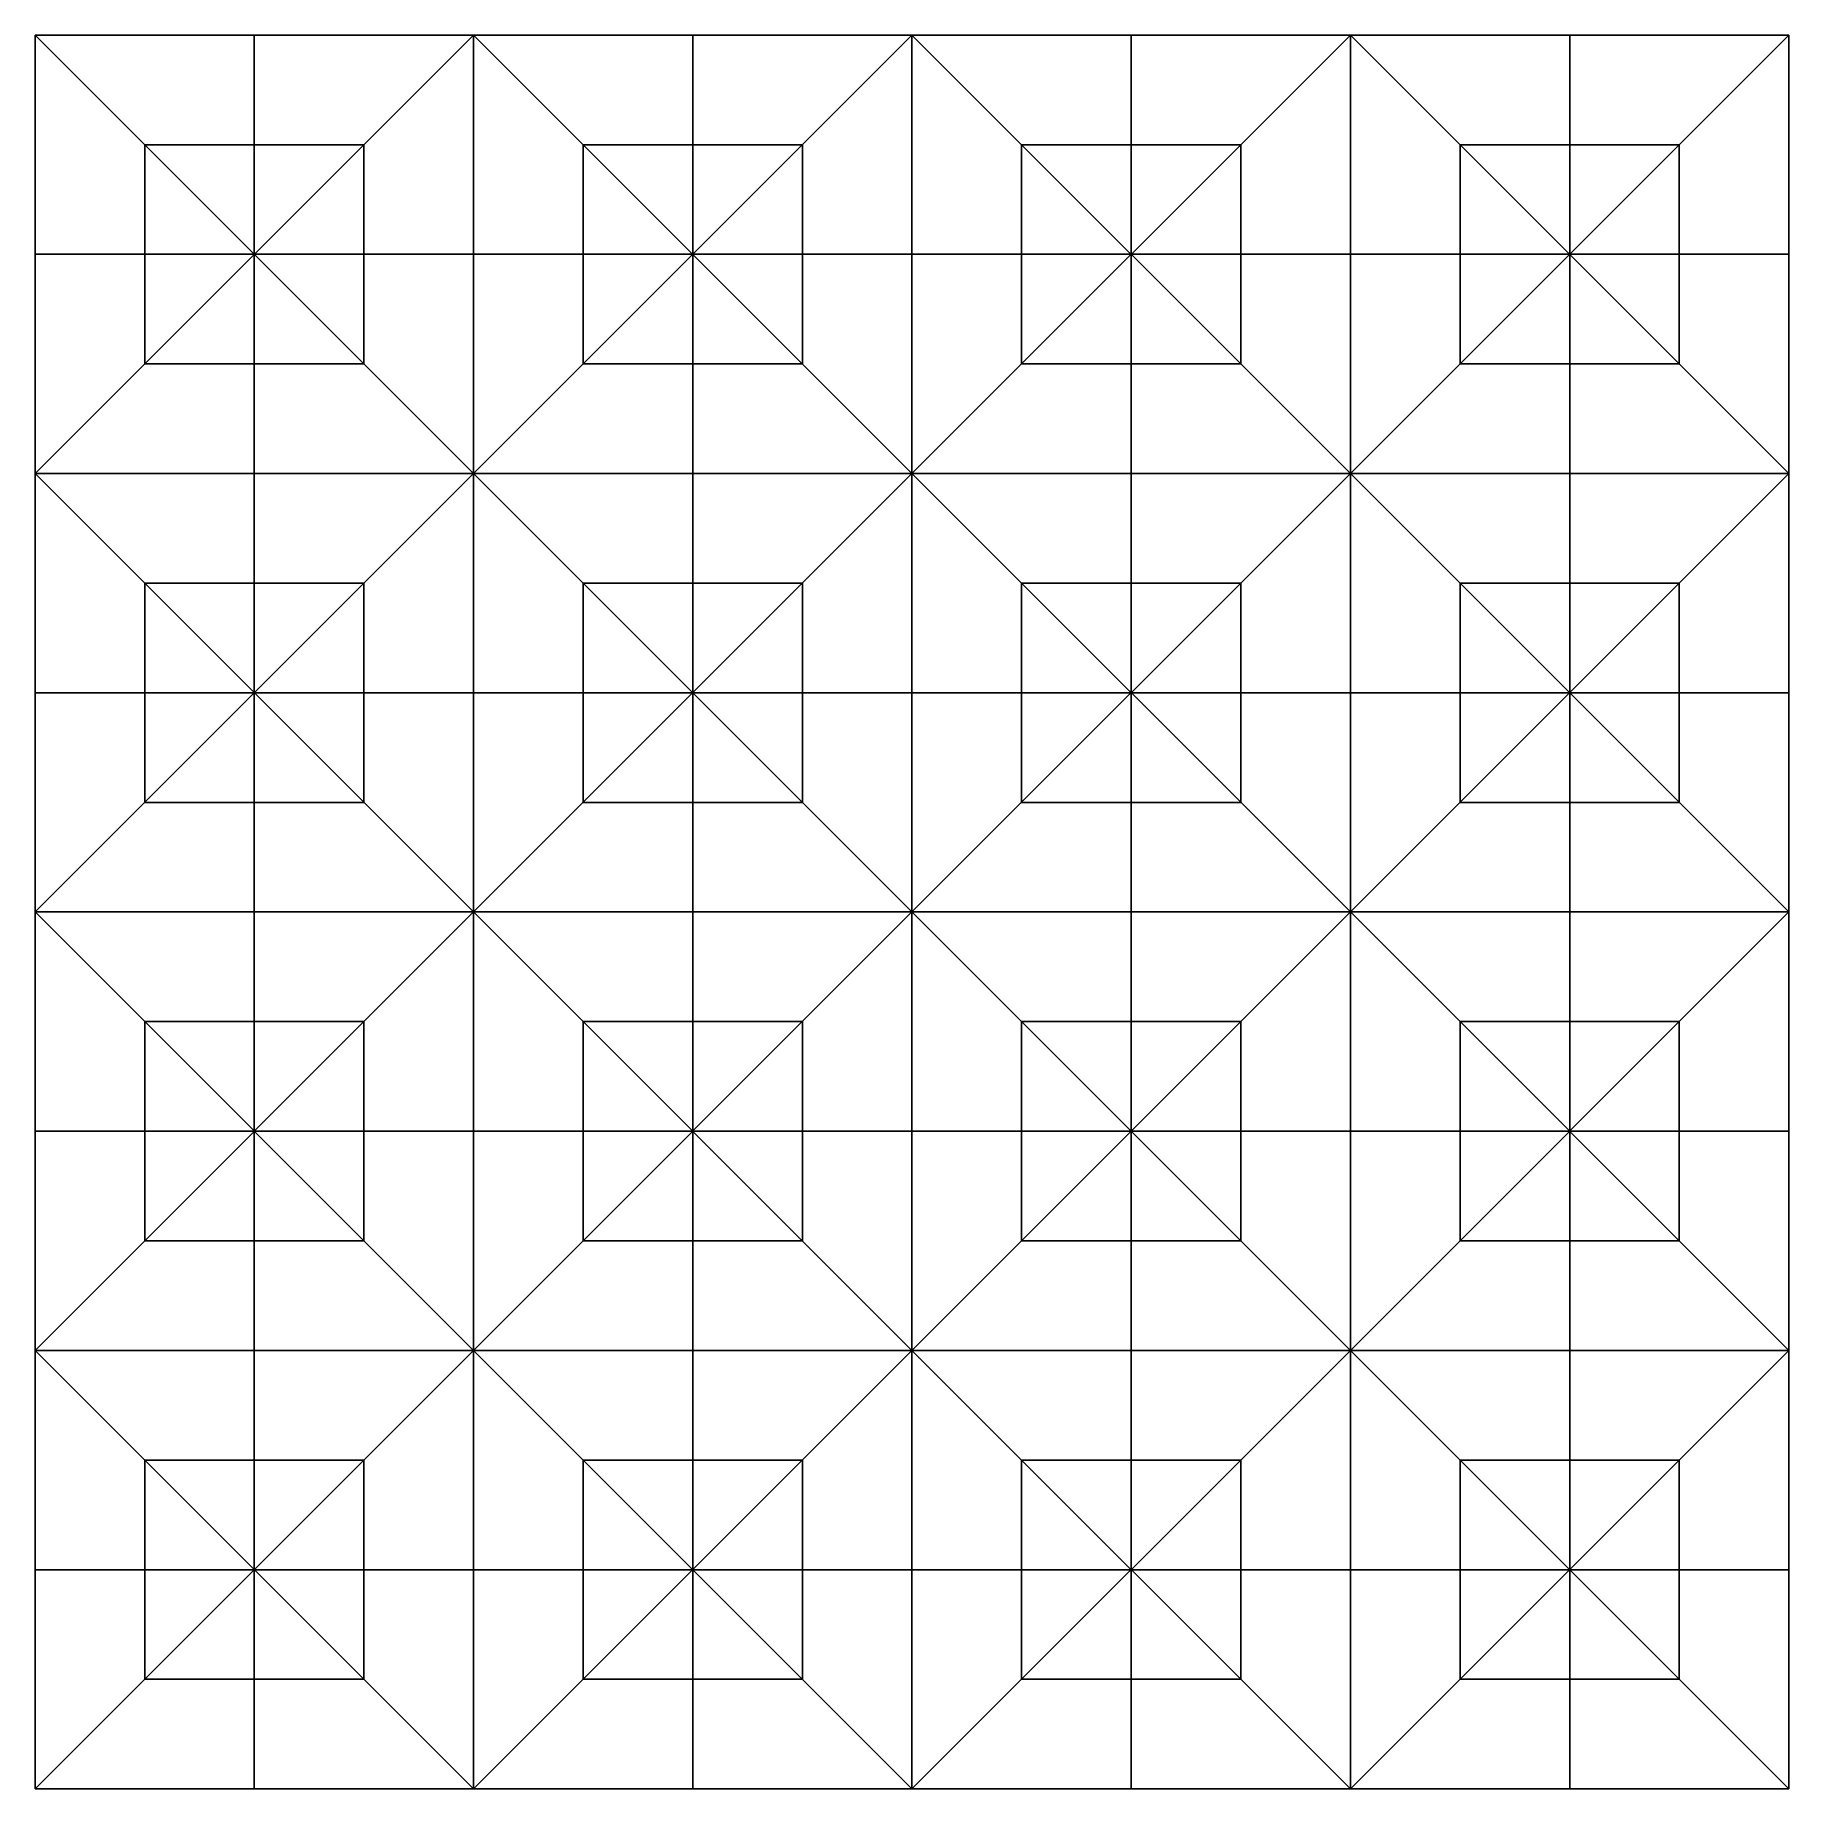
# Model space of a CAD drawing. Header units: millimetres. Extents: x 1833.06 to 1837.62, y 2292.23 to 2296.79.
import ezdxf

# ---------------------------------------------------------------- set-up
doc = ezdxf.new("R2010")
doc.units = ezdxf.units.MM

msp = doc.modelspace()

# ---------------------------------------------------------------- linework, layer by layer
for p, q in [((1833.0643, 2296.7879), (1834.2037, 2296.7879)), ((1833.0643, 2296.7879), (1833.0643, 2295.6485)), ((1834.2037, 2296.7879), (1833.0643, 2295.6485)), ((1833.0643, 2296.7879), (1834.2037, 2295.6485)), ((1833.634, 2295.6485), (1833.634, 2296.7879)), ((1834.2037, 2296.7879), (1834.2037, 2295.6485)), ((1834.2037, 2296.7879), (1835.3431, 2296.7879)), ((1834.2037, 2296.7879), (1834.2037, 2295.6485)), ((1835.3431, 2296.7879), (1834.2037, 2295.6485)), ((1834.2037, 2296.7879), (1835.3431, 2295.6485)), ((1834.7734, 2295.6485), (1834.7734, 2296.7879)), ((1835.3431, 2296.7879), (1835.3431, 2295.6485)), ((1835.3431, 2296.7879), (1836.4825, 2296.7879)), ((1835.3431, 2296.7879), (1835.3431, 2295.6485)), ((1836.4825, 2296.7879), (1835.3431, 2295.6485)), ((1835.3431, 2296.7879), (1836.4825, 2295.6485)), ((1835.9128, 2295.6485), (1835.9128, 2296.7879)), ((1836.4825, 2296.7879), (1836.4825, 2295.6485)), ((1836.4825, 2296.7879), (1837.6219, 2296.7879)), ((1836.4825, 2296.7879), (1836.4825, 2295.6485)), ((1837.6219, 2296.7879), (1836.4825, 2295.6485)), ((1836.4825, 2296.7879), (1837.6219, 2295.6485)), ((1837.0522, 2295.6485), (1837.0522, 2296.7879)), ((1837.6219, 2296.7879), (1837.6219, 2295.6485)), ((1833.3492, 2296.503), (1833.9189, 2296.503)), ((1833.3492, 2296.503), (1833.3492, 2295.9333)), ((1833.9189, 2296.503), (1833.9189, 2295.9333)), ((1834.4886, 2296.503), (1835.0583, 2296.503)), ((1834.4886, 2296.503), (1834.4886, 2295.9333)), ((1835.0583, 2296.503), (1835.0583, 2295.9333)), ((1835.628, 2296.503), (1836.1976, 2296.503)), ((1835.628, 2296.503), (1835.628, 2295.9333)), ((1836.1976, 2296.503), (1836.1976, 2295.9333)), ((1836.7673, 2296.503), (1837.337, 2296.503)), ((1836.7673, 2296.503), (1836.7673, 2295.9333)), ((1837.337, 2296.503), (1837.337, 2295.9333)), ((1833.0643, 2296.2182), (1834.2037, 2296.2182)), ((1834.2037, 2296.2182), (1835.3431, 2296.2182)), ((1835.3431, 2296.2182), (1836.4825, 2296.2182)), ((1836.4825, 2296.2182), (1837.6219, 2296.2182)), ((1833.3492, 2295.9333), (1833.9189, 2295.9333)), ((1834.4886, 2295.9333), (1835.0583, 2295.9333)), ((1835.628, 2295.9333), (1836.1976, 2295.9333)), ((1836.7673, 2295.9333), (1837.337, 2295.9333)), ((1833.0643, 2295.6485), (1834.2037, 2295.6485)), ((1833.0643, 2295.6485), (1834.2037, 2295.6485)), ((1833.0643, 2295.6485), (1833.0643, 2294.5091)), ((1834.2037, 2295.6485), (1833.0643, 2294.5091)), ((1833.0643, 2295.6485), (1834.2037, 2294.5091)), ((1833.634, 2294.5091), (1833.634, 2295.6485)), ((1834.2037, 2295.6485), (1835.3431, 2295.6485)), ((1834.2037, 2295.6485), (1834.2037, 2294.5091)), ((1834.2037, 2295.6485), (1835.3431, 2295.6485)), ((1834.2037, 2295.6485), (1834.2037, 2294.5091)), ((1835.3431, 2295.6485), (1834.2037, 2294.5091)), ((1834.2037, 2295.6485), (1835.3431, 2294.5091)), ((1834.7734, 2294.5091), (1834.7734, 2295.6485)), ((1835.3431, 2295.6485), (1836.4825, 2295.6485)), ((1835.3431, 2295.6485), (1835.3431, 2294.5091)), ((1835.3431, 2295.6485), (1836.4825, 2295.6485)), ((1835.3431, 2295.6485), (1835.3431, 2294.5091)), ((1836.4825, 2295.6485), (1835.3431, 2294.5091)), ((1835.3431, 2295.6485), (1836.4825, 2294.5091)), ((1835.9128, 2294.5091), (1835.9128, 2295.6485)), ((1836.4825, 2295.6485), (1837.6219, 2295.6485)), ((1836.4825, 2295.6485), (1836.4825, 2294.5091)), ((1836.4825, 2295.6485), (1837.6219, 2295.6485)), ((1836.4825, 2295.6485), (1836.4825, 2294.5091)), ((1837.6219, 2295.6485), (1836.4825, 2294.5091)), ((1836.4825, 2295.6485), (1837.6219, 2294.5091)), ((1837.0522, 2294.5091), (1837.0522, 2295.6485)), ((1837.6219, 2295.6485), (1837.6219, 2294.5091)), ((1833.3492, 2295.3636), (1833.9189, 2295.3636)), ((1833.3492, 2295.3636), (1833.3492, 2294.7939)), ((1833.9189, 2295.3636), (1833.9189, 2294.7939)), ((1834.4886, 2295.3636), (1835.0583, 2295.3636)), ((1834.4886, 2295.3636), (1834.4886, 2294.7939)), ((1835.0583, 2295.3636), (1835.0583, 2294.7939)), ((1835.628, 2295.3636), (1836.1976, 2295.3636)), ((1835.628, 2295.3636), (1835.628, 2294.7939)), ((1836.1976, 2295.3636), (1836.1976, 2294.7939)), ((1836.7673, 2295.3636), (1837.337, 2295.3636)), ((1836.7673, 2295.3636), (1836.7673, 2294.7939)), ((1837.337, 2295.3636), (1837.337, 2294.7939)), ((1833.0643, 2295.0788), (1834.2037, 2295.0788)), ((1834.2037, 2295.0788), (1835.3431, 2295.0788)), ((1835.3431, 2295.0788), (1836.4825, 2295.0788)), ((1836.4825, 2295.0788), (1837.6219, 2295.0788)), ((1833.3492, 2294.7939), (1833.9189, 2294.7939)), ((1834.4886, 2294.7939), (1835.0583, 2294.7939)), ((1835.628, 2294.7939), (1836.1976, 2294.7939)), ((1836.7673, 2294.7939), (1837.337, 2294.7939)), ((1833.0643, 2294.5091), (1834.2037, 2294.5091)), ((1833.0643, 2294.5091), (1834.2037, 2294.5091)), ((1833.0643, 2294.5091), (1833.0643, 2293.3697)), ((1834.2037, 2294.5091), (1833.0643, 2293.3697)), ((1833.0643, 2294.5091), (1834.2037, 2293.3697)), ((1833.634, 2293.3697), (1833.634, 2294.5091)), ((1834.2037, 2294.5091), (1835.3431, 2294.5091)), ((1834.2037, 2294.5091), (1834.2037, 2293.3697)), ((1834.2037, 2294.5091), (1835.3431, 2294.5091)), ((1834.2037, 2294.5091), (1834.2037, 2293.3697)), ((1835.3431, 2294.5091), (1834.2037, 2293.3697)), ((1834.2037, 2294.5091), (1835.3431, 2293.3697)), ((1834.7734, 2293.3697), (1834.7734, 2294.5091)), ((1835.3431, 2294.5091), (1836.4825, 2294.5091)), ((1835.3431, 2294.5091), (1835.3431, 2293.3697)), ((1835.3431, 2294.5091), (1836.4825, 2294.5091)), ((1835.3431, 2294.5091), (1835.3431, 2293.3697)), ((1836.4825, 2294.5091), (1835.3431, 2293.3697)), ((1835.3431, 2294.5091), (1836.4825, 2293.3697)), ((1835.9128, 2293.3697), (1835.9128, 2294.5091)), ((1836.4825, 2294.5091), (1837.6219, 2294.5091)), ((1836.4825, 2294.5091), (1836.4825, 2293.3697)), ((1836.4825, 2294.5091), (1837.6219, 2294.5091)), ((1836.4825, 2294.5091), (1836.4825, 2293.3697)), ((1837.6219, 2294.5091), (1836.4825, 2293.3697)), ((1836.4825, 2294.5091), (1837.6219, 2293.3697)), ((1837.0522, 2293.3697), (1837.0522, 2294.5091)), ((1837.6219, 2294.5091), (1837.6219, 2293.3697)), ((1833.3492, 2294.2242), (1833.9189, 2294.2242)), ((1833.3492, 2294.2242), (1833.3492, 2293.6546)), ((1833.9189, 2294.2242), (1833.9189, 2293.6546)), ((1834.4886, 2294.2242), (1835.0583, 2294.2242)), ((1834.4886, 2294.2242), (1834.4886, 2293.6546)), ((1835.0583, 2294.2242), (1835.0583, 2293.6546)), ((1835.628, 2294.2242), (1836.1976, 2294.2242)), ((1835.628, 2294.2242), (1835.628, 2293.6546)), ((1836.1976, 2294.2242), (1836.1976, 2293.6546)), ((1836.7673, 2294.2242), (1837.337, 2294.2242)), ((1836.7673, 2294.2242), (1836.7673, 2293.6546)), ((1837.337, 2294.2242), (1837.337, 2293.6546)), ((1833.0643, 2293.9394), (1834.2037, 2293.9394)), ((1834.2037, 2293.9394), (1835.3431, 2293.9394)), ((1835.3431, 2293.9394), (1836.4825, 2293.9394)), ((1836.4825, 2293.9394), (1837.6219, 2293.9394)), ((1833.3492, 2293.6546), (1833.9189, 2293.6546)), ((1834.4886, 2293.6546), (1835.0583, 2293.6546)), ((1835.628, 2293.6546), (1836.1976, 2293.6546)), ((1836.7673, 2293.6546), (1837.337, 2293.6546)), ((1833.0643, 2293.3697), (1834.2037, 2293.3697)), ((1833.0643, 2293.3697), (1834.2037, 2293.3697)), ((1833.0643, 2293.3697), (1833.0643, 2292.2303)), ((1834.2037, 2293.3697), (1833.0643, 2292.2303)), ((1833.0643, 2293.3697), (1834.2037, 2292.2303)), ((1833.634, 2292.2303), (1833.634, 2293.3697)), ((1834.2037, 2293.3697), (1835.3431, 2293.3697)), ((1834.2037, 2293.3697), (1834.2037, 2292.2303)), ((1834.2037, 2293.3697), (1835.3431, 2293.3697)), ((1834.2037, 2293.3697), (1834.2037, 2292.2303)), ((1835.3431, 2293.3697), (1834.2037, 2292.2303)), ((1834.2037, 2293.3697), (1835.3431, 2292.2303)), ((1834.7734, 2292.2303), (1834.7734, 2293.3697)), ((1835.3431, 2293.3697), (1836.4825, 2293.3697)), ((1835.3431, 2293.3697), (1835.3431, 2292.2303)), ((1835.3431, 2293.3697), (1836.4825, 2293.3697)), ((1835.3431, 2293.3697), (1835.3431, 2292.2303)), ((1836.4825, 2293.3697), (1835.3431, 2292.2303)), ((1835.3431, 2293.3697), (1836.4825, 2292.2303)), ((1835.9128, 2292.2303), (1835.9128, 2293.3697)), ((1836.4825, 2293.3697), (1837.6219, 2293.3697)), ((1836.4825, 2293.3697), (1836.4825, 2292.2303)), ((1836.4825, 2293.3697), (1837.6219, 2293.3697)), ((1836.4825, 2293.3697), (1836.4825, 2292.2303)), ((1837.6219, 2293.3697), (1836.4825, 2292.2303)), ((1836.4825, 2293.3697), (1837.6219, 2292.2303)), ((1837.0522, 2292.2303), (1837.0522, 2293.3697)), ((1837.6219, 2293.3697), (1837.6219, 2292.2303)), ((1833.3492, 2293.0849), (1833.9189, 2293.0849)), ((1833.3492, 2293.0849), (1833.3492, 2292.5152)), ((1833.9189, 2293.0849), (1833.9189, 2292.5152)), ((1834.4886, 2293.0849), (1835.0583, 2293.0849)), ((1834.4886, 2293.0849), (1834.4886, 2292.5152)), ((1835.0583, 2293.0849), (1835.0583, 2292.5152)), ((1835.628, 2293.0849), (1836.1976, 2293.0849)), ((1835.628, 2293.0849), (1835.628, 2292.5152)), ((1836.1976, 2293.0849), (1836.1976, 2292.5152)), ((1836.7673, 2293.0849), (1837.337, 2293.0849)), ((1836.7673, 2293.0849), (1836.7673, 2292.5152)), ((1837.337, 2293.0849), (1837.337, 2292.5152)), ((1833.0643, 2292.8), (1834.2037, 2292.8)), ((1834.2037, 2292.8), (1835.3431, 2292.8)), ((1835.3431, 2292.8), (1836.4825, 2292.8)), ((1836.4825, 2292.8), (1837.6219, 2292.8)), ((1833.3492, 2292.5152), (1833.9189, 2292.5152)), ((1834.4886, 2292.5152), (1835.0583, 2292.5152)), ((1835.628, 2292.5152), (1836.1976, 2292.5152)), ((1836.7673, 2292.5152), (1837.337, 2292.5152)), ((1833.0643, 2292.2303), (1834.2037, 2292.2303)), ((1834.2037, 2292.2303), (1835.3431, 2292.2303)), ((1835.3431, 2292.2303), (1836.4825, 2292.2303)), ((1836.4825, 2292.2303), (1837.6219, 2292.2303))]:
    msp.add_line(p, q)

doc.saveas('drawing.dxf')
